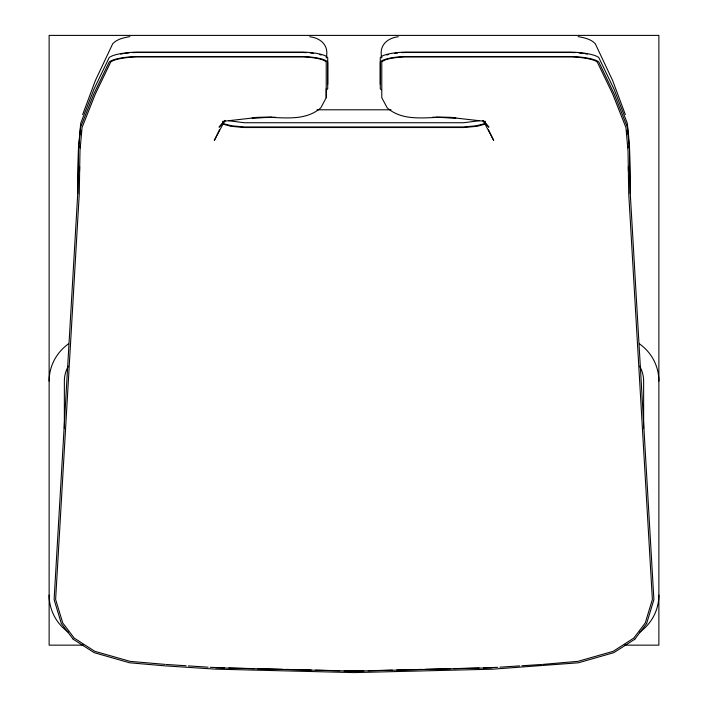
<?xml version="1.0" encoding="UTF-8"?>
<svg xmlns="http://www.w3.org/2000/svg" width="708" height="708" viewBox="0 0 708 708"><rect width="100%" height="100%" fill="white"/><g stroke="black" fill="none" stroke-linecap="round" stroke-linejoin="round"><path stroke-width="1.06" d="M271.766 117.192L252.128 117.864C274.58 114.864 301.812 124.325 320.759 107.908L326.22 97.731L326.22 88.712M326.22 57.976C329.238 45.631 321.025 38.135 309.723 36.736M327.716 84.332L327.716 57.613A29.444 6.629 0 0 0 303.263 52.1L136.157 52.118A33.285 7.487 0 0 0 109.209 57.552L93.854 89.42L80.73 123.21L78.464 147.813L77.747 193.434L54.109 599.641L61.375 623.615L73.172 639.165M77.747 193.656L78.464 150.716L80.535 127.449L93.854 93.872L109.227 61.985A33.285 7.487 0 0 1 136.148 56.534L303.245 56.551A29.444 6.629 0 0 1 327.724 62.047L327.716 88.774A29.444 6.602 0 0 1 326.654 89.774M79.57 170.955L79.632 166.663M79.986 147.857L80.146 145.786M81.031 134.378L81.473 130.352M646.634 623.536L653.891 599.641L630.253 193.434L629.536 147.813L628.492 134.325L627.27 123.21L624.668 116.466L614.146 89.42L598.782 57.552A33.285 7.461 0 0 0 571.834 52.135L404.755 52.118A29.444 6.629 0 0 0 380.276 57.613L380.284 84.332M82.65 114.581L95.376 80.526L112.696 43.781C117.024 39.029 123.803 37.736 129.874 36.604M219.507 129.741L214.329 140.423L224.923 120.413M634.828 639.165L646.625 623.615M223.524 121.785L219.073 127.201L225.038 120.811M634.819 639.227L613.792 652.67L578.401 662.794L492.352 669.193L354 672.6L215.648 669.14L165.035 665.856L129.599 662.794L94.208 652.67L73.181 639.227M484.909 124.166L477.121 126.289L463.873 127.528L244.127 127.528L230.879 126.289L223.091 124.166M479.396 120.732L463.643 122.732L244.357 122.732L228.604 120.732M484.529 123.643L476.289 125.812L463.634 126.944L244.366 126.944L231.711 125.812L223.471 123.643M398.277 36.736C386.975 38.135 378.762 45.631 381.78 57.976M222.48 121.404L252.393 118.032L275.182 117.165M542.726 664.405L577.94 661.352L613.163 651.333L633.784 638.103L645.271 622.916L652.378 599.455L628.731 193.709L628.014 150.76L625.952 127.546L612.624 93.907L597.313 62.092A31.754 7.098 0 0 0 571.56 56.923L405.056 56.923A27.922 6.239 0 0 0 381.78 62.118L381.78 97.731L387.241 107.908C406.188 124.325 433.42 114.864 455.872 117.864L436.234 117.192M497.742 667.317L483.484 667.892M499.936 667.175L519.69 665.901M521.885 665.759L541.629 664.476M363.877 670.83L344.123 670.83M368.266 670.724L392.409 670.131M396.799 670.025L422.03 669.405M425.322 669.325L450.562 668.697M453.855 668.617L479.095 667.998M492.255 667.786L354 671.184L215.745 667.786M317.007 109.793L390.993 109.793M83.367 645.147L49.126 645.147L49.126 35.4L658.874 35.4L658.874 645.147L624.633 645.147M224.516 667.892L210.258 667.317M228.905 667.998L254.145 668.617M257.438 668.697L282.678 669.325M285.97 669.405L311.201 670.025M315.591 670.131L339.734 670.724M432.818 117.165L455.607 118.032L485.52 121.404M166.371 664.476L186.116 665.759M188.31 665.901L208.064 667.175M165.274 664.405L130.051 661.352L94.837 651.333L74.216 638.103L62.729 622.916L55.622 599.455L79.269 193.709L79.986 150.76L82.048 127.546L95.376 93.907L110.687 62.092A31.754 7.098 0 0 1 136.44 56.923L302.944 56.923A27.922 6.239 0 0 1 326.22 62.118L326.22 97.731M578.126 36.604C584.197 37.736 590.976 39.029 595.304 43.781L612.624 80.526L625.35 114.581M482.962 120.811L488.927 127.201L484.476 121.785M483.077 120.413L493.671 140.423L488.493 129.741M626.527 130.352L626.969 134.378M627.854 145.786L628.014 147.857M630.253 193.656L629.536 150.716L627.465 127.449L614.146 93.872L598.773 61.985A33.285 7.487 0 0 0 571.852 56.534L404.755 56.551A29.444 6.602 -0.1 0 0 380.302 62.047L380.284 88.774A29.444 6.602 0 0 0 381.346 89.774M628.368 166.663L628.43 170.955M643.634 428.561L643.634 381.152A30.125 30.125 0 0 0 640.554 367.85A30.391 30.391 0 0 0 639.66 366.178M64.366 428.561L64.366 381.152A30.125 30.125 0 0 1 68.331 366.178M658.874 381.09A45.241 45.241 0 0 0 648.882 352.69A45.675 45.675 0 0 0 639.448 343.849M68.543 343.849A45.241 45.241 0 0 0 66.154 345.654A45.666 45.666 0 0 0 53.746 361.124A45.241 45.241 0 0 0 49.126 381.09M49.126 595.109A45.232 45.232 0 0 0 59.118 623.509A45.675 45.675 0 0 0 68.552 632.35M639.457 632.35A45.232 45.232 0 0 0 641.846 630.545A45.666 45.666 0 0 0 654.254 615.075A45.241 45.241 0 0 0 658.874 595.109M306.139 52.649A27.922 6.239 0 0 0 302.944 52.489L136.44 52.489A31.763 7.098 0 0 0 133.201 52.64M310.343 52.994A27.922 6.239 0 0 1 313.29 53.348M319.37 54.481A27.922 6.239 0 0 1 321.184 54.976M120.661 54.118A31.763 7.098 0 0 1 122.882 53.728M124.962 53.419A31.763 7.098 0 0 1 128.936 52.967M386.807 54.976A27.922 6.239 0 0 1 388.621 54.481M394.71 53.339A27.922 6.239 0 0 1 397.648 52.985M401.861 52.64A27.922 6.239 0 0 1 405.047 52.489L571.56 52.489A31.763 7.098 0 0 1 574.79 52.64M579.055 52.967A31.763 7.098 0 0 1 583.038 53.419M585.109 53.728A31.763 7.098 0 0 1 587.33 54.118"/></g></svg>
